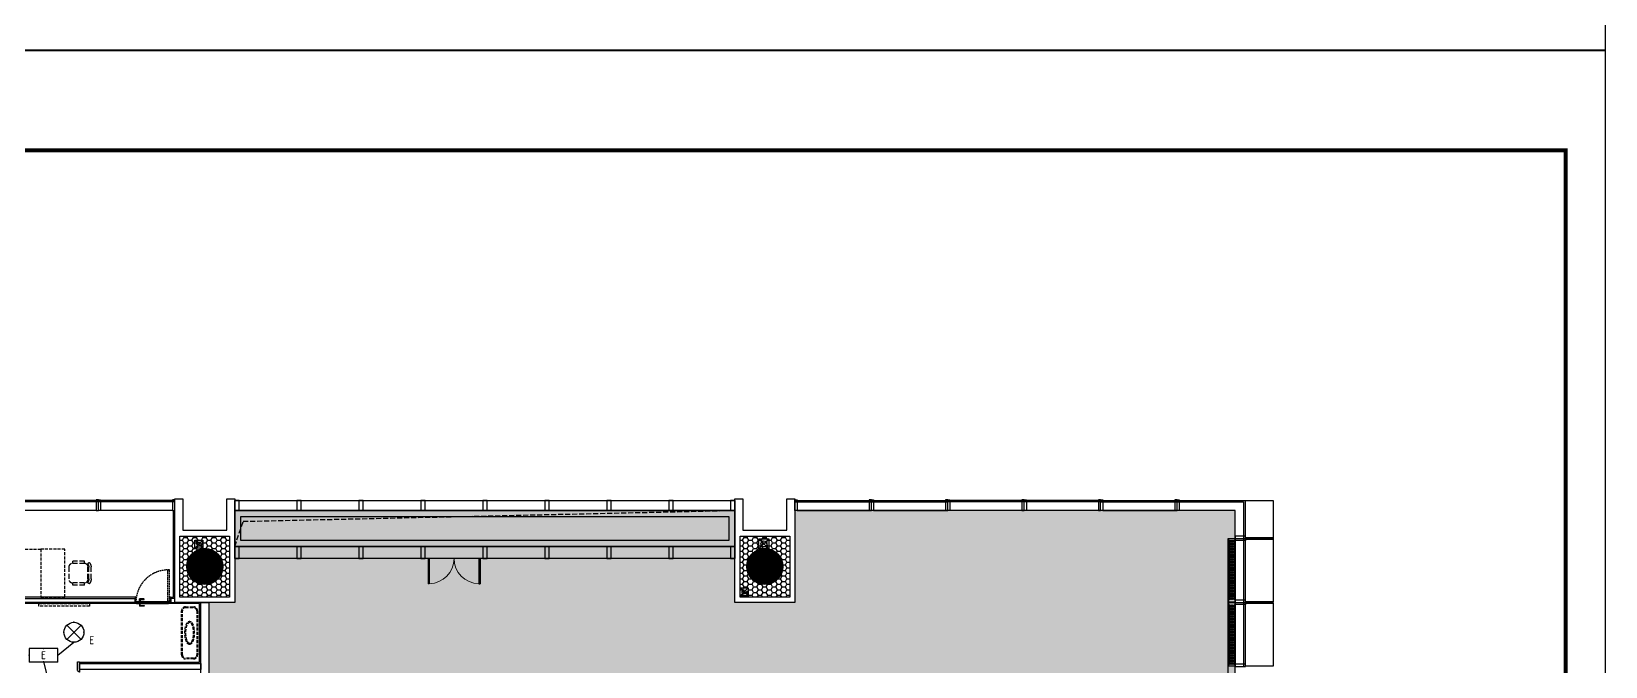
# Model space of a CAD drawing. Extents: x -284868 to 304789, y -137694 to 137894.
# Drawn here: x 131065 to 170406, y -68988 to -53123 of the extents above; entities that cross this region are included whole.
import ezdxf
from ezdxf.enums import TextEntityAlignment as Align

# ---------------------------------------------------------------- set-up
doc = ezdxf.new("R2010")
doc.units = 0
doc.linetypes.add('DASH', pattern=[0.35, 0.25, -0.1])
doc.linetypes.add('DASHED', pattern=[0.75, 0.5, -0.25])
doc.layers.get('0').update_dxf_attribs({"linetype": 'CONTINUOUS'})
for name, color, linetype in [('0-墙', 4, 'CONTINUOUS'), ('0-建筑外轮廓', 8, 'CONTINUOUS'), ('0-建筑柱体', 251, 'CONTINUOUS'), ('0-消防栓(给排水)', 9, 'CONTINUOUS'), ('0-窗', 11, 'CONTINUOUS'), ('0-非设计区域', 251, 'CONTINUOUS'), ('EQUIP-应急', 3, 'CONTINUOUS'), ('F-地漏', 8, 'CONTINUOUS'), ('P-完成面', 42, 'CONTINUOUS'), ('P-平面家具', 3, 'CONTINUOUS'), ('P-门扇', 6, 'CONTINUOUS'), ('TEL_TITLE', 7, 'CONTINUOUS'), ('WIRE-照明', 130, 'CONTINUOUS')]:
    doc.layers.add(name, color=color, linetype=linetype)
doc.styles.add('_TEL_ATTDEF', font='GBENOR', dxfattribs={"width": 0.8, "height": 3, "bigfont": 'GBCBIG'})
doc.styles.add('_TEL_DIM', font='SIMPLEX', dxfattribs={"width": 0.8, "height": 3.5, "bigfont": 'HZTXT'})

# ---------------------------------------------------------------- blocks, each defined once
blk = doc.blocks.new('_YZH')
at = {"const_width": 0.5}
blk.add_lwpolyline([(-0.25, 0, 1), (0.25, 0, 1)], format="xyb", close=True, dxfattribs=at)
at = {"color": 4}
blk.add_circle((0, 0), 0.5, dxfattribs=at)
blk = doc.blocks.new('sgASGHHHH')
at = {"xscale": 900, "yscale": 900, "zscale": 900}
for p in [(-108646, -884824), (-94646, -884824)]:
    blk.add_blockref('_YZH', p, dxfattribs=at)
blk = doc.blocks.new('A$C3B8026B3')
for p, q in [((9985, 54450), (8185, 54450)), ((11895, 54450), (10095, 54450)), ((27505, 54450), (29305, 54450)), ((29415, 54450), (31215, 54450)), ((33125, 54450), (31325, 54450)), ((35035, 54450), (33235, 54450)), ((35145, 54450), (36945, 54450)), ((38450, 54450), (37055, 54450)), ((38450, 52205), (38450, 54450)), ((38712, 53804, 0), (38450, 53804, 0)), ((38450, 53804, 0), (38450, 53749, 0)), ((38450, 53694, 0), (38450, 53749, 0)), ((38450, 53749, 0), (38712, 53749, 0)), ((38450, 53749, 0), (38712, 53749, 0)), ((38712, 53694, 0), (38450, 53694, 0)), ((38712, 53749, 0), (38712, 53804, 0)), ((38712, 53755, 0), (38712, 53769, 0)), ((38712, 53769, 0), (39400, 53769, 0)), ((39400, 53755, 0), (38712, 53755, 0)), ((38712, 53749, 0), (38712, 53694, 0)), ((38712, 53743, 0), (38712, 53728, 0)), ((39400, 53743, 0), (38712, 53743, 0)), ((38712, 53728, 0), (39400, 53728, 0)), ((39400, 53769, 0), (39400, 53755, 0)), ((39400, 53728, 0), (39400, 53743, 0)), ((38450, 52095), (38450, 50605))]:
    blk.add_line(p, q)
for points in [[(10040, 54700), (8130, 54700)], [(11950, 54700), (10040, 54700)], [(27450, 54700), (29360, 54700)], [(29360, 54700), (31270, 54700)], [(33180, 54700), (31270, 54700)], [(35090, 54700), (33180, 54700)], [(35090, 54700), (37000, 54700)], [(37000, 54700), (38700, 54700)], [(38700, 54700), (38700, 52150)], [(38700, 54700), (39400, 54700), (39400, 52156)], [(10040, 54662), (8130, 54662)], [(11950, 54662), (10040, 54662)], [(27450, 54662), (29360, 54662)], [(29360, 54662), (31270, 54662)], [(33180, 54662), (31270, 54662)], [(35090, 54662), (33180, 54662)], [(35090, 54662), (37000, 54662)], [(37000, 54662), (38662, 54662)], [(38662, 54662), (38662, 52150)], [(38662, 52150), (38662, 50550)], [(38700, 52150), (38700, 50550)], [(39400, 52144), (39400, 50556)]]:
    blk.add_lwpolyline(points)
for points in [[(10040, 54712), (9985, 54712), (9985, 54450), (10040, 54450)], [(10040, 54712), (10095, 54712), (10095, 54450), (10040, 54450)], [(11950, 54712), (11895, 54712), (11895, 54450), (11950, 54450)], [(27450, 54712), (27505, 54712), (27505, 54450), (27450, 54450)], [(29360, 54712), (29305, 54712), (29305, 54450), (29360, 54450)], [(29360, 54712), (29415, 54712), (29415, 54450), (29360, 54450)], [(31270, 54712), (31215, 54712), (31215, 54450), (31270, 54450)], [(31270, 54712), (31325, 54712), (31325, 54450), (31270, 54450)], [(33180, 54712), (33125, 54712), (33125, 54450), (33180, 54450)], [(33180, 54712), (33235, 54712), (33235, 54450), (33180, 54450)], [(35090, 54712), (35035, 54712), (35035, 54450), (35090, 54450)], [(35090, 54712), (35145, 54712), (35145, 54450), (35090, 54450)], [(37000, 54712), (36945, 54712), (36945, 54450), (37000, 54450)], [(37000, 54712), (37055, 54712), (37055, 54450), (37000, 54450)], [(38712, 52150), (38712, 52205), (38450, 52205), (38450, 52150)], [(38712, 52150), (38712, 52095), (38450, 52095), (38450, 52150)], [(38712, 50550), (38712, 50605), (38450, 50605), (38450, 50550)]]:
    blk.add_lwpolyline(points, close=True)
at = {"elevation": 0}
blk.add_lwpolyline([(38712, 52156), (38712, 52170), (39400, 52170), (39400, 52156)], close=True, dxfattribs=at)
for points in [[(39400, 52144), (38712, 52144), (38712, 52129), (39400, 52129)], [(39400, 50556), (38712, 50556), (38712, 50570), (39400, 50570)]]:
    blk.add_lwpolyline(points, dxfattribs=at)
blk = doc.blocks.new('dhdhjdlll')
for points in [[(94617, -890022), (94727, -890022), (94727, -889772), (94617, -889772)], [(94617, -891222), (94727, -891222), (94727, -890922), (94617, -890922)]]:
    blk.add_lwpolyline(points, close=True)
blk = doc.blocks.new('tynyc3')
for points in [[(94617, -889772), (107117, -889772), (107117, -890022), (94617, -890022)], [(94617, -890922), (107117, -890922), (107117, -891222), (94617, -891222)]]:
    blk.add_lwpolyline(points, close=True)
for p in [(0, 0), (1550, 0), (3100, 0), (4650, 0), (6200, 0), (7750, 0), (9300, 0), (10850, 0), (12390, 0)]:
    blk.add_blockref('dhdhjdlll', p)
blk = doc.blocks.new('$DorLib2D$00000002')
for p, q in [((-0.5, 0), (-0.5, 0.4875)), ((-0.475, 0.4875), (-0.5, 0.4875)), ((-0.475, 0), (-0.475, 0.4875)), ((0.475, 0), (0.475, 0.4875)), ((0.475, 0.4875), (0.5, 0.4875)), ((0.5, 0), (0.5, 0.4875)), ((-0.5, 0), (-0.475, 0)), ((0.5, 0), (0.475, 0))]:
    blk.add_line(p, q)
at = {"lineweight": 13}
for centre, start, end in [((-0.4875, 0), 0, 88.53072), ((0.4875, 0), 91.46928, 180)]:
    blk.add_arc(centre, 0.4875, start, end, dxfattribs=at)
blk = doc.blocks.new('A$C678165FB')
for p, q in [((540, 50506, 0), (540, 52099)), ((543, 50506, 0), (543, 52099)), ((540, 48906, 0), (540, 50494)), ((543, 48906, 0), (543, 50494))]:
    blk.add_line(p, q)
for points in [[(530, 50506), (530, 52099), (700, 52099), (701, 50506)], [(530, 48906), (530, 50494), (701, 50494), (700, 48906)]]:
    blk.add_lwpolyline(points, close=True)
blk.add_lwpolyline([(530, 47300), (530, 52099), (700, 52099)])
for points in [[(557, 52040), (557, 52010, 1), (577, 52010), (577, 52040, 0.999999)], [(557, 51975), (557, 51945, 1), (577, 51945), (577, 51975, 0.999999)], [(596, 52040), (596, 52010, 1), (616, 52010), (616, 52040, 0.999999)], [(596, 51975), (596, 51945, 1), (616, 51945), (616, 51975, 0.999999)], [(636, 52040), (636, 52010, 1), (656, 52010), (656, 52040, 0.999999)], [(636, 51975), (636, 51945, 1), (656, 51945), (656, 51975, 0.999999)], [(675, 52040), (675, 52010, 1), (695, 52010), (695, 52040, 0.999999)], [(675, 51975), (675, 51945, 1), (695, 51945), (695, 51975, 0.999999)], [(557, 51910), (557, 51880, 1), (577, 51880), (577, 51910, 0.999999)], [(557, 51845), (557, 51815, 1), (577, 51815), (577, 51845, 0.999999)], [(557, 51780), (557, 51750, 1), (577, 51750), (577, 51780, 0.999999)], [(557, 51715), (557, 51685, 1), (577, 51685), (577, 51715, 0.999999)], [(557, 51650), (557, 51620, 1), (577, 51620), (577, 51650, 0.999999)], [(557, 51585), (557, 51555, 1), (577, 51555), (577, 51585, 0.999999)], [(596, 51910), (596, 51880, 1), (616, 51880), (616, 51910, 0.999999)], [(596, 51845), (596, 51815, 1), (616, 51815), (616, 51845, 0.999999)], [(596, 51780), (596, 51750, 1), (616, 51750), (616, 51780, 0.999999)], [(596, 51715), (596, 51685, 1), (616, 51685), (616, 51715, 0.999999)], [(596, 51650), (596, 51620, 1), (616, 51620), (616, 51650, 0.999999)], [(596, 51585), (596, 51555, 1), (616, 51555), (616, 51585, 0.999999)], [(636, 51910), (636, 51880, 1), (656, 51880), (656, 51910, 0.999999)], [(636, 51845), (636, 51815, 1), (656, 51815), (656, 51845, 0.999999)], [(636, 51780), (636, 51750, 1), (656, 51750), (656, 51780, 0.999999)], [(636, 51715), (636, 51685, 1), (656, 51685), (656, 51715, 0.999999)], [(636, 51650), (636, 51620, 1), (656, 51620), (656, 51650, 0.999999)], [(636, 51585), (636, 51555, 1), (656, 51555), (656, 51585, 0.999999)], [(675, 51910), (675, 51880, 1), (695, 51880), (695, 51910, 0.999999)], [(675, 51845), (675, 51815, 1), (695, 51815), (695, 51845, 0.999999)], [(675, 51780), (675, 51750, 1), (695, 51750), (695, 51780, 0.999999)], [(675, 51715), (675, 51685, 1), (695, 51685), (695, 51715, 0.999999)], [(675, 51650), (675, 51620, 1), (695, 51620), (695, 51650, 0.999999)], [(675, 51585), (675, 51555, 1), (695, 51555), (695, 51585, 0.999999)], [(557, 51520), (557, 51490, 1), (577, 51490), (577, 51520, 0.999999)], [(557, 51455), (557, 51425, 1), (577, 51425), (577, 51455, 0.999999)], [(557, 51390), (557, 51360, 1), (577, 51360), (577, 51390, 0.999999)], [(557, 51325), (557, 51295, 1), (577, 51295), (577, 51325, 0.999999)], [(557, 51260), (557, 51230, 1), (577, 51230), (577, 51260, 0.999999)], [(557, 51195), (557, 51165, 1), (577, 51165), (577, 51195, 0.999999)], [(596, 51520), (596, 51490, 1), (616, 51490), (616, 51520, 0.999999)], [(596, 51455), (596, 51425, 1), (616, 51425), (616, 51455, 0.999999)], [(596, 51390), (596, 51360, 1), (616, 51360), (616, 51390, 0.999999)], [(596, 51325), (596, 51295, 1), (616, 51295), (616, 51325, 0.999999)], [(596, 51260), (596, 51230, 1), (616, 51230), (616, 51260, 0.999999)], [(596, 51195), (596, 51165, 1), (616, 51165), (616, 51195, 0.999999)], [(636, 51520), (636, 51490, 1), (656, 51490), (656, 51520, 0.999999)], [(636, 51455), (636, 51425, 1), (656, 51425), (656, 51455, 0.999999)], [(636, 51390), (636, 51360, 1), (656, 51360), (656, 51390, 0.999999)], [(636, 51325), (636, 51295, 1), (656, 51295), (656, 51325, 0.999999)], [(636, 51260), (636, 51230, 1), (656, 51230), (656, 51260, 0.999999)], [(636, 51195), (636, 51165, 1), (656, 51165), (656, 51195, 0.999999)], [(675, 51520), (675, 51490, 1), (695, 51490), (695, 51520, 0.999999)], [(675, 51455), (675, 51425, 1), (695, 51425), (695, 51455, 0.999999)], [(675, 51390), (675, 51360, 1), (695, 51360), (695, 51390, 0.999999)], [(675, 51325), (675, 51295, 1), (695, 51295), (695, 51325, 0.999999)], [(675, 51260), (675, 51230, 1), (695, 51230), (695, 51260, 0.999999)], [(675, 51195), (675, 51165, 1), (695, 51165), (695, 51195, 0.999999)], [(557, 51130), (557, 51100, 1), (577, 51100), (577, 51130, 0.999999)], [(557, 51035), (557, 51065, -1), (577, 51065), (577, 51035, -0.999999)], [(557, 50970), (557, 51000, -1), (577, 51000), (577, 50970, -0.999999)], [(557, 50905), (557, 50935, -1), (577, 50935), (577, 50905, -0.999999)], [(557, 50840), (557, 50870, -1), (577, 50870), (577, 50840, -0.999999)], [(557, 50775), (557, 50805, -1), (577, 50805), (577, 50775, -0.999999)], [(596, 51130), (596, 51100, 1), (616, 51100), (616, 51130, 0.999999)], [(596, 51035), (596, 51065, -1), (616, 51065), (616, 51035, -0.999999)], [(596, 50970), (596, 51000, -1), (616, 51000), (616, 50970, -0.999999)], [(596, 50905), (596, 50935, -1), (616, 50935), (616, 50905, -0.999999)], [(596, 50840), (596, 50870, -1), (616, 50870), (616, 50840, -0.999999)], [(596, 50775), (596, 50805, -1), (616, 50805), (616, 50775, -0.999999)], [(636, 51130), (636, 51100, 1), (656, 51100), (656, 51130, 0.999999)], [(636, 51035), (636, 51065, -1), (656, 51065), (656, 51035, -0.999999)], [(636, 50970), (636, 51000, -1), (656, 51000), (656, 50970, -0.999999)], [(636, 50905), (636, 50935, -1), (656, 50935), (656, 50905, -0.999999)], [(636, 50840), (636, 50870, -1), (656, 50870), (656, 50840, -0.999999)], [(636, 50775), (636, 50805, -1), (656, 50805), (656, 50775, -0.999999)], [(675, 51130), (675, 51100, 1), (695, 51100), (695, 51130, 0.999999)], [(675, 51035), (675, 51065, -1), (695, 51065), (695, 51035, -0.999999)], [(675, 50970), (675, 51000, -1), (695, 51000), (695, 50970, -0.999999)], [(675, 50905), (675, 50935, -1), (695, 50935), (695, 50905, -0.999999)], [(675, 50840), (675, 50870, -1), (695, 50870), (695, 50840, -0.999999)], [(675, 50775), (675, 50805, -1), (695, 50805), (695, 50775, -0.999999)], [(557, 50710), (557, 50740, -1), (577, 50740), (577, 50710, -0.999999)], [(557, 50645), (557, 50675, -1), (577, 50675), (577, 50645, -0.999999)], [(557, 50580), (557, 50610, -1), (577, 50610), (577, 50580, -0.999999)], [(557, 50420), (557, 50390, 1), (577, 50390), (577, 50420, 0.999999)], [(557, 50355), (557, 50325, 1), (577, 50325), (577, 50355, 0.999999)], [(596, 50710), (596, 50740, -1), (616, 50740), (616, 50710, -0.999999)], [(596, 50645), (596, 50675, -1), (616, 50675), (616, 50645, -0.999999)], [(596, 50580), (596, 50610, -1), (616, 50610), (616, 50580, -0.999999)], [(596, 50420), (596, 50390, 1), (616, 50390), (616, 50420, 0.999999)], [(596, 50355), (596, 50325, 1), (616, 50325), (616, 50355, 0.999999)], [(636, 50710), (636, 50740, -1), (656, 50740), (656, 50710, -0.999999)], [(636, 50645), (636, 50675, -1), (656, 50675), (656, 50645, -0.999999)], [(636, 50580), (636, 50610, -1), (656, 50610), (656, 50580, -0.999999)], [(636, 50420), (636, 50390, 1), (656, 50390), (656, 50420, 0.999999)], [(636, 50355), (636, 50325, 1), (656, 50325), (656, 50355, 0.999999)], [(675, 50710), (675, 50740, -1), (695, 50740), (695, 50710, -0.999999)], [(675, 50645), (675, 50675, -1), (695, 50675), (695, 50645, -0.999999)], [(675, 50580), (675, 50610, -1), (695, 50610), (695, 50580, -0.999999)], [(675, 50420), (675, 50390, 1), (695, 50390), (695, 50420, 0.999999)], [(675, 50355), (675, 50325, 1), (695, 50325), (695, 50355, 0.999999)], [(557, 50290), (557, 50260, 1), (577, 50260), (577, 50290, 0.999999)], [(557, 50225), (557, 50195, 1), (577, 50195), (577, 50225, 0.999999)], [(557, 50160), (557, 50130, 1), (577, 50130), (577, 50160, 0.999999)], [(557, 50095), (557, 50065, 1), (577, 50065), (577, 50095, 0.999999)], [(557, 50030), (557, 50000, 1), (577, 50000), (577, 50030, 0.999999)], [(557, 49965), (557, 49935, 1), (577, 49935), (577, 49965, 0.999999)], [(596, 50290), (596, 50260, 1), (616, 50260), (616, 50290, 0.999999)], [(596, 50225), (596, 50195, 1), (616, 50195), (616, 50225, 0.999999)], [(596, 50160), (596, 50130, 1), (616, 50130), (616, 50160, 0.999999)], [(596, 50095), (596, 50065, 1), (616, 50065), (616, 50095, 0.999999)], [(596, 50030), (596, 50000, 1), (616, 50000), (616, 50030, 0.999999)], [(596, 49965), (596, 49935, 1), (616, 49935), (616, 49965, 0.999999)], [(636, 50290), (636, 50260, 1), (656, 50260), (656, 50290, 0.999999)], [(636, 50225), (636, 50195, 1), (656, 50195), (656, 50225, 0.999999)], [(636, 50160), (636, 50130, 1), (656, 50130), (656, 50160, 0.999999)], [(636, 50095), (636, 50065, 1), (656, 50065), (656, 50095, 0.999999)], [(636, 50030), (636, 50000, 1), (656, 50000), (656, 50030, 0.999999)], [(636, 49965), (636, 49935, 1), (656, 49935), (656, 49965, 0.999999)], [(675, 50290), (675, 50260, 1), (695, 50260), (695, 50290, 0.999999)], [(675, 50225), (675, 50195, 1), (695, 50195), (695, 50225, 0.999999)], [(675, 50160), (675, 50130, 1), (695, 50130), (695, 50160, 0.999999)], [(675, 50095), (675, 50065, 1), (695, 50065), (695, 50095, 0.999999)], [(675, 50030), (675, 50000, 1), (695, 50000), (695, 50030, 0.999999)], [(675, 49965), (675, 49935, 1), (695, 49935), (695, 49965, 0.999999)], [(557, 49870), (557, 49900, -1), (577, 49900), (577, 49870, -0.999999)], [(557, 49805), (557, 49835, -1), (577, 49835), (577, 49805, -0.999999)], [(557, 49740), (557, 49770, -1), (577, 49770), (577, 49740, -0.999999)], [(557, 49675), (557, 49705, -1), (577, 49705), (577, 49675, -0.999999)], [(557, 49610), (557, 49640, -1), (577, 49640), (577, 49610, -0.999999)], [(557, 49545), (557, 49575, -1), (577, 49575), (577, 49545, -0.999999)], [(596, 49870), (596, 49900, -1), (616, 49900), (616, 49870, -0.999999)], [(596, 49805), (596, 49835, -1), (616, 49835), (616, 49805, -0.999999)], [(596, 49740), (596, 49770, -1), (616, 49770), (616, 49740, -0.999999)], [(596, 49675), (596, 49705, -1), (616, 49705), (616, 49675, -0.999999)], [(596, 49610), (596, 49640, -1), (616, 49640), (616, 49610, -0.999999)], [(596, 49545), (596, 49575, -1), (616, 49575), (616, 49545, -0.999999)], [(636, 49870), (636, 49900, -1), (656, 49900), (656, 49870, -0.999999)], [(636, 49805), (636, 49835, -1), (656, 49835), (656, 49805, -0.999999)], [(636, 49740), (636, 49770, -1), (656, 49770), (656, 49740, -0.999999)], [(636, 49675), (636, 49705, -1), (656, 49705), (656, 49675, -0.999999)], [(636, 49610), (636, 49640, -1), (656, 49640), (656, 49610, -0.999999)], [(636, 49545), (636, 49575, -1), (656, 49575), (656, 49545, -0.999999)], [(675, 49870), (675, 49900, -1), (695, 49900), (695, 49870, -0.999999)], [(675, 49805), (675, 49835, -1), (695, 49835), (695, 49805, -0.999999)], [(675, 49740), (675, 49770, -1), (695, 49770), (695, 49740, -0.999999)], [(675, 49675), (675, 49705, -1), (695, 49705), (695, 49675, -0.999999)], [(675, 49610), (675, 49640, -1), (695, 49640), (695, 49610, -0.999999)], [(675, 49545), (675, 49575, -1), (695, 49575), (695, 49545, -0.999999)], [(557, 49480), (557, 49510, -1), (577, 49510), (577, 49480, -0.999999)], [(557, 49415), (557, 49445, -1), (577, 49445), (577, 49415, -0.999999)], [(557, 49350), (557, 49380, -1), (577, 49380), (577, 49350, -0.999999)], [(557, 49285), (557, 49315, -1), (577, 49315), (577, 49285, -0.999999)], [(557, 49220), (557, 49250, -1), (577, 49250), (577, 49220, -0.999999)], [(557, 49155), (557, 49185, -1), (577, 49185), (577, 49155, -0.999999)], [(596, 49480), (596, 49510, -1), (616, 49510), (616, 49480, -0.999999)], [(596, 49415), (596, 49445, -1), (616, 49445), (616, 49415, -0.999999)], [(596, 49350), (596, 49380, -1), (616, 49380), (616, 49350, -0.999999)], [(596, 49285), (596, 49315, -1), (616, 49315), (616, 49285, -0.999999)], [(596, 49220), (596, 49250, -1), (616, 49250), (616, 49220, -0.999999)], [(596, 49155), (596, 49185, -1), (616, 49185), (616, 49155, -0.999999)], [(636, 49480), (636, 49510, -1), (656, 49510), (656, 49480, -0.999999)], [(636, 49415), (636, 49445, -1), (656, 49445), (656, 49415, -0.999999)], [(636, 49350), (636, 49380, -1), (656, 49380), (656, 49350, -0.999999)], [(636, 49285), (636, 49315, -1), (656, 49315), (656, 49285, -0.999999)], [(636, 49220), (636, 49250, -1), (656, 49250), (656, 49220, -0.999999)], [(636, 49155), (636, 49185, -1), (656, 49185), (656, 49155, -0.999999)], [(675, 49480), (675, 49510, -1), (695, 49510), (695, 49480, -0.999999)], [(675, 49415), (675, 49445, -1), (695, 49445), (695, 49415, -0.999999)], [(675, 49350), (675, 49380, -1), (695, 49380), (695, 49350, -0.999999)], [(675, 49285), (675, 49315, -1), (695, 49315), (695, 49285, -0.999999)], [(675, 49220), (675, 49250, -1), (695, 49250), (695, 49220, -0.999999)], [(675, 49155), (675, 49185, -1), (695, 49185), (695, 49155, -0.999999)], [(557, 49090), (557, 49120, -1), (577, 49120), (577, 49090, -0.999999)], [(557, 49025), (557, 49055, -1), (577, 49055), (577, 49025, -0.999999)], [(557, 48960), (557, 48990, -1), (577, 48990), (577, 48960, -0.999999)], [(596, 49090), (596, 49120, -1), (616, 49120), (616, 49090, -0.999999)], [(596, 49025), (596, 49055, -1), (616, 49055), (616, 49025, -0.999999)], [(596, 48960), (596, 48990, -1), (616, 48990), (616, 48960, -0.999999)], [(636, 49090), (636, 49120, -1), (656, 49120), (656, 49090, -0.999999)], [(636, 49025), (636, 49055, -1), (656, 49055), (656, 49025, -0.999999)], [(636, 48960), (636, 48990, -1), (656, 48990), (656, 48960, -0.999999)], [(675, 49090), (675, 49120, -1), (695, 49120), (695, 49090, -0.999999)], [(675, 49025), (675, 49055, -1), (695, 49055), (695, 49025, -0.999999)], [(675, 48960), (675, 48990, -1), (695, 48990), (695, 48960, -0.999999)]]:
    blk.add_lwpolyline(points, format="xyb", close=True)
blk = doc.blocks.new('A$C10332E08')
for p, q in [((250, 0), (0, 250)), ((250, 250), (0, 0))]:
    blk.add_line(p, q)
blk.add_lwpolyline([(0, 250), (250, 250), (250, 0), (0, 0)], close=True)
blk = doc.blocks.new('A$C2AC726D9')
for centre, radius in [((10904, 708), 50), ((25025, 709), 75), ((24530, -489), 50)]:
    blk.add_circle(centre, radius)
at = {"xscale": 0.8, "yscale": 0.8, "zscale": 0.8, "rotation": 270}
for p in [(10804, 808), (24430, -389)]:
    blk.add_blockref('A$C10332E08', p, dxfattribs=at)
at = {"rotation": 270}
blk.add_blockref('A$C10332E08', (24900, 834), dxfattribs=at)
blk = doc.blocks.new('FZ03')
at = {"color": 8}
for p, q in [((-4, 1), (-4, 3)), ((-4, 3), (0, 3)), ((0, 0), (-4, 1)), ((-3, 7), (3, 7)), ((0, 7), (-3, 5)), ((-3, 3), (-3, 7)), ((0, 5), (-3, 4)), ((0, 7), (3, 5)), ((0, 7), (0, 3)), ((0, 5), (3, 4)), ((0, 3), (4, 3)), ((4, 1), (0, 0)), ((3, 3), (3, 7)), ((4, 3), (4, 1))]:
    blk.add_line(p, q, dxfattribs=at)
blk = doc.blocks.new('A$C79893AB6')
at = {"color": 8, "linetype": 'DASHED', "ltscale": 5}
for points in [[(10, 20), (0, 20), (0, 5), (10, 5)], [(10, 0), (12, 0), (12, 25), (10, 25)], [(13, 0), (15, 0), (15, 25), (13, 25)], [(15, 20), (25, 20), (25, 5), (15, 5)]]:
    blk.add_lwpolyline(points, close=True, dxfattribs=at)
for points in [[(5, 20), (5, 5)], [(12, 18), (13, 18)], [(12, 16), (13, 16)], [(12, 14), (13, 14)], [(12, 10), (13, 10)], [(12, 8), (13, 8)], [(12, 6), (13, 6)], [(20, 20), (20, 5)]]:
    blk.add_lwpolyline(points, dxfattribs=at)
blk = doc.blocks.new('A$C340bdad7')
at = {"color": 8, "linetype": 'DASHED', "ltscale": 30}
for points in [[(-724, 5, 0.414214), (-725, 7), (-775, 7, 0.414214), (-776, 5)], [(-724, -55, -0.414214), (-725, -57), (-775, -57, -0.414214), (-776, -55)]]:
    blk.add_lwpolyline(points, format="xyb", dxfattribs=at)
for points in [[(-776, 5), (-776, 0), (-724, 0), (-724, 5)], [(-740, 48), (-740, 7), (-759, 7), (-759, 67)], [(-740, 48), (-636, 48), (-636, 67), (-759, 67)], [(-776, -55), (-776, -50), (-724, -50), (-724, -55)], [(-740, -98), (-740, -57), (-759, -57), (-759, -117)], [(-740, -98), (-636, -98), (-636, -117), (-759, -117)]]:
    blk.add_lwpolyline(points, dxfattribs=at)
at = {"layer": 'P-门扇'}
for p, q in [((-815, 0), (-35, 0)), ((-815, -50), (-35, -50))]:
    blk.add_line(p, q, dxfattribs=at)
at = {"layer": 'P-门扇', "color": 251}
for p, q in [((-845, -3), (-35, -3)), ((-830, -47), (-35, -47)), ((-815, -15), (-35, -15)), ((-815, -35), (-35, -35))]:
    blk.add_line(p, q, dxfattribs=at)
at = {"layer": 'P-门扇', "color": 251, "linetype": 'DASH', "ltscale": 150}
blk.add_lwpolyline([(-845, 0, -0.420056), (-5, 790, 3.831979)], format="xyb", dxfattribs=at)
blk.add_lwpolyline([(-55, 15), (-37, 15), (-37, 0), (-5, 0), (-5, 790), (-37, 790), (-37, 775), (-55, 775), (-55, 15)], dxfattribs=at)
at = {"layer": 'P-门扇'}
for points in [[(-815, 0), (-815, 0), (-845, 0), (-845, -32), (-830, -32), (-830, -50), (-815, -50)], [(-815, -47), (-815, -3)]]:
    blk.add_lwpolyline(points, dxfattribs=at)
at = {"layer": 'P-门扇', "color": 251}
for points in [[(-815, -15), (-815, -35), (-775, -35), (-775, -15)], [(-445, -15), (-445, -35), (-405, -35), (-405, -15)], [(-75, -15), (-75, -35), (-35, -35), (-35, -15)]]:
    blk.add_lwpolyline(points, close=True, dxfattribs=at)
for points in [[(-815, -15), (-775, -35)], [(-775, -15), (-815, -35)], [(-445, -15), (-405, -35)], [(-405, -15), (-445, -35)], [(-75, -15), (-35, -35)], [(-35, -15), (-75, -35)]]:
    blk.add_lwpolyline(points, dxfattribs=at)
at = {"layer": 'P-门扇'}
blk.add_lwpolyline([(-20, -50), (-35, -50), (-35, 0), (-5, 0), (-5, -32), (-20, -32)], close=True, dxfattribs=at)
at = {"rotation": 180}
blk.add_blockref('A$C79893AB6', (10, 0), dxfattribs=at)
at = {"xscale": -0.7194583547756841, "yscale": 0.7194583547756841, "zscale": 0.7194583547756841, "rotation": 180}
for p in [(-840, -33), (-10, -33)]:
    blk.add_blockref('FZ03', p, dxfattribs=at)
blk = doc.blocks.new('A$C6ADB32EF')
at = {"linetype": 'DASH', "ltscale": 500, "extrusion": (9.7216e-06, -4.61158e-06, 1)}
for p, q in [((-548, 146, 0), (-548, -146, 0)), ((-453, 302, 0), (-453, 244, 0)), ((-162, 302, 0), (-453, 302, 0)), ((-162, 244, 0), (-453, 244, 0)), ((-162, 302, 0), (-162, 244, 0)), ((-82, 146, 0), (-82, -146, 0)), ((-58, 146, 0), (-58, -146, 0)), ((0, 146, 0), (0, -146, 0)), ((-162, -244, 0), (-453, -244, 0)), ((-453, -244, 0), (-453, -302, 0)), ((-162, -302, 0), (-453, -302, 0)), ((-162, -244, 0), (-162, -302, 0))]:
    blk.add_line(p, q, dxfattribs=at)
for centre, radius, start, end in [((-432, 146), 117, 100.6177, 180), ((-198, 146), 116, 359.9475, 71.9768), ((-40, 222), 41.8, 93.1903, 179.0444), ((-198, 146), 140, 360, 33.4945), ((-181, 148), 181, 359.2506, 39.8909), ((-432, -146), 117, 180, 259.3822), ((-198, -146), 116, 288.0313, 0.0488), ((-198, -146), 140, 326.5054, 360), ((-7, -201), 77.5, 196.626, 238.7279), ((-168, -150), 168, 315.8401, 1.3797)]:
    blk.add_arc(centre, radius, start, end, dxfattribs=at)
blk = doc.blocks.new('$equip$00002534')
for p, q in [((-0.72, 0.66), (-0.72, 0)), ((0.72, 0.66), (-0.72, 0.66)), ((-0.72, 0), (0.72, 0)), ((0.72, 0), (0.72, 0.66))]:
    blk.add_line(p, q)
at = {"const_width": 0.04}
blk.add_lwpolyline([(-0.72, 0.66), (-0.72, 0), (0.72, 0), (0.72, 0.66), (-0.72, 0.66), (-0.72, 0)], dxfattribs=at)
for p in [(-0.72, 0.33), (0, 0.66), (0, 0), (0.72, 0.33)]:
    blk.add_point(p)
at = {"color": 7, "style": '_TEL_DIM'}
blk.add_attdef('$TEXT$', text='', height=0.4, dxfattribs=at).set_placement((0, 0.33), align=Align.MIDDLE_CENTER)
at = {"color": 7, "style": '_TEL_DIM', "flags": 1}
blk.add_attdef('A', text='', height=0.00002, dxfattribs=at).set_placement((0, 0), align=Align.MIDDLE_CENTER)
blk = doc.blocks.new('$equip$00002852')
for p, q in [((0.354, 0.354), (-0.354, -0.354)), ((-0.354, 0.354), (0.354, -0.354))]:
    blk.add_line(p, q)
at = {"const_width": 0.02}
blk.add_lwpolyline([(0, 0.5, -1), (0, -0.5, -1), (0, 0.5, -0.60786)], format="xyb", dxfattribs=at)
blk.add_circle((0, 0), 0.5)
for p in [(-0.5, 0), (0, 0.5), (0.5, 0), (0, -0.5)]:
    blk.add_point(p)
at = {"color": 7, "style": '_TEL_DIM', "flags": 1}
for tag in ['A', 'REMARK']:
    blk.add_attdef(tag, text='', height=0.00002, dxfattribs=at).set_placement((0, 0), align=Align.MIDDLE_CENTER)
at = {"color": 7, "style": '_TEL_DIM'}
blk.add_attdef('$TEXT$', text='', height=0.4, dxfattribs=at).set_placement((0.887, -0.396), align=Align.MIDDLE_CENTER)

msp = doc.modelspace()

# ---------------------------------------------------------------- hatches: boundary and pattern name
at = {"layer": '0-建筑外轮廓'}
h = msp.add_hatch(dxfattribs=at)
h.set_pattern_fill('HONEY', color=251, scale=50)
h.set_pattern_definition([(0, (41529.934, 679936.08), (119.0625, 68.74075), [79.375, -158.75]), (120, (41529.934, 679936.08), (-119.062486, 68.7407746), [79.375, -158.75]), (60, (41529.934, 679936.08), (1.4e-05, 137.4815246), [-158.75, 79.375])])
h.paths.add_polyline_path([(134776, -65736), (136016, -65736), (136016, -67255), (134776, -67255)])
h = msp.add_hatch(dxfattribs=at)
h.set_pattern_fill('HONEY', color=251, scale=50)
h.set_pattern_definition([(0, (55529.934, 679936.08), (119.0625, 68.74075), [79.375, -158.75]), (120, (55529.934, 679936.08), (-119.062486, 68.7407746), [79.375, -158.75]), (60, (55529.934, 679936.08), (1.4e-05, 137.4815246), [-158.75, 79.375])])
h.paths.add_polyline_path([(148776, -65736), (150016, -65736), (150016, -67255), (148776, -67255)])
at = {"layer": '0-非设计区域', "ltscale": 3}
h = msp.add_hatch(dxfattribs=at)
h.set_pattern_fill('ANGLE', color=256, scale=100)
h.set_pattern_definition([(0, (-290154.35, 278012.8), (0, 698.5), [508, -190.5]), (90, (-290154.35, 278012.8), (-698.5, 4e-14), [508, -190.5])])
h.paths.add_polyline_path([(135496, -67386), (135496, -75488), (133196, -75488), (133196, -94382), (134996, -94382), (134996, -95588), (144596, -95588), (144596, -99388), (141046, -99388), (141046, -99688), (134996, -99688), (134996, -103688), (143996, -103688), (143996, -106368), (149296, -106368), (149296, -117136), (150146, -117136), (150146, -118589), (161147, -118589), (161147, -65088), (150146, -65088), (150146, -67386), (148646, -67386), (148646, -65088), (136146, -65088), (136146, -67386)])

# ---------------------------------------------------------------- linework, layer by layer
at = {"layer": '0-墙', "ltscale": 3}
for points in [[(128867, -67386), (128867, -65088), (128967, -65088), (128967, -67286), (133646, -67286), (133646, -67386), (128867, -67386)], [(135496, -75288), (135696, -75288), (135696, -75488), (135046, -75488), (135046, -75288), (135296, -75288), (135296, -67386), (135496, -67386), (135496, -75288)]]:
    msp.add_lwpolyline(points, dxfattribs=at)
for points in [[(134646, -67286), (134546, -67286), (134546, -67386), (134646, -67386)], [(132266, -68911), (135296, -68911), (135296, -69061), (132266, -69061)]]:
    msp.add_lwpolyline(points, close=True, dxfattribs=at)
at = {"layer": '0-建筑外轮廓', "color": 42}
for points in [[(134646, -67386), (134646, -64796), (134846, -64796), (134846, -65586), (135946, -65586), (135946, -64796), (136146, -64796), (136146, -67386)], [(148646, -67386), (148646, -64796), (148846, -64796), (148846, -65586), (149946, -65586), (149946, -64796), (150146, -64796), (150146, -67386)], [(134776, -65736), (136016, -65736), (136016, -67255), (134776, -67255)], [(148776, -65736), (150016, -65736), (150016, -67255), (148776, -67255)]]:
    msp.add_lwpolyline(points, close=True, dxfattribs=at)
at = {"layer": '0-建筑外轮廓', "color": 251}
for points in [[(134776, -67256), (134776, -65736), (136016, -65736), (136016, -67256)], [(148776, -67256), (148776, -65736), (150016, -65736), (150016, -67256)]]:
    msp.add_lwpolyline(points, close=True, dxfattribs=at)
at = {"layer": '0-窗', "color": 6, "linetype": 'DASH', "ltscale": 500}
msp.add_lwpolyline([(136146, -65988), (136355, -65361), (148646, -65088)], dxfattribs=at)
at = {"layer": '0-窗'}
for points in [[(136146, -65088), (148646, -65088), (148646, -65988), (136146, -65988)], [(148496, -65838), (136296, -65838), (136296, -65238), (148496, -65238)]]:
    msp.add_lwpolyline(points, close=True, dxfattribs=at)
at = {"layer": '0-非设计区域', "ltscale": 3}
msp.add_lwpolyline([(161147, -118589), (161147, -65088), (150146, -65088), (150146, -67386), (148646, -67386), (148646, -65088), (136146, -65088), (136146, -67386), (135496, -67386), (135496, -75488), (133196, -75488), (133196, -94382), (134996, -94382), (134996, -95588), (144596, -95588), (144596, -99388)], dxfattribs=at)
at = {"layer": 'P-完成面'}
for points in [[(133661, -67366), (133661, -67251), (133656, -67251), (133656, -67256), (128997, -67256), (128997, -65088)], [(134531, -67366), (134531, -67251), (134536, -67251), (134536, -67256), (134616, -67256), (134616, -65088)], [(133671, -67401), (133686, -67401), (133686, -67416), (130076, -67416), (130076, -67851), (130061, -67851), (130061, -67836)], [(132266, -68881), (135266, -68881), (135266, -67416), (134506, -67416), (134506, -67401), (134521, -67401)]]:
    msp.add_lwpolyline(points, dxfattribs=at)
for points in [[(133671, -67366), (133646, -67366), (133646, -67404), (133671, -67404)], [(134521, -67366), (134546, -67366), (134546, -67404), (134521, -67404)]]:
    msp.add_lwpolyline(points, close=True, dxfattribs=at)
msp.add_lwpolyline([(132216, -69089), (132216, -68873, -0.414214), (132218, -68871), (132264, -68871, -0.414214), (132266, -68873), (132266, -69129, -0.414214), (132264, -69131), (132258, -69131, -0.414214), (132256, -69129), (132256, -69121), (132256, -69121, -0.414214), (132226, -69091), (132226, -69091), (132218, -69091, -0.414214)], format="xyb", close=True, dxfattribs=at)
at = {"layer": 'P-平面家具', "linetype": 'DASH', "ltscale": 300}
for points in [[(131297, -67256), (130697, -67256), (130697, -66056), (131297, -66056)], [(131297, -67256), (131897, -67256), (131897, -66056), (131297, -66056)], [(131247, -67416), (132516, -67416), (132516, -67480), (131247, -67480)]]:
    msp.add_lwpolyline(points, close=True, dxfattribs=at)
msp.add_lwpolyline([(135116, -68799), (134916, -68799, -0.414214), (134816, -68699), (134816, -67598, -0.414214), (134916, -67498), (135116, -67498, -0.414214), (135216, -67598), (135216, -68699, -0.414214)], format="xyb", close=True, dxfattribs=at)
at = {"layer": 'P-平面家具', "color": 251, "linetype": 'DASH', "ltscale": 300}
msp.add_lwpolyline([(135116, -68779), (134916, -68779, -0.414214), (134836, -68699), (134836, -67598, -0.414214), (134916, -67518), (135116, -67518, -0.414214), (135196, -67598), (135196, -68699, -0.414214)], format="xyb", close=True, dxfattribs=at)
msp.add_ellipse((135016, -68148), major_axis=(0, -289), ratio=0.407473, dxfattribs=at)
msp.add_open_spline([(135016, -68413), (135018, -68413), (135019, -68413), (135021, -68412), (135022, -68412), (135025, -68411), (135026, -68411), (135029, -68409), (135031, -68409), (135034, -68407), (135035, -68405), (135039, -68403), (135040, -68401), (135044, -68398), (135046, -68396), (135050, -68391), (135053, -68388), (135058, -68380), (135061, -68376), (135066, -68367), (135069, -68362), (135074, -68351), (135076, -68345), (135081, -68333), (135083, -68327), (135088, -68310), (135091, -68300), (135097, -68278), (135099, -68266), (135103, -68242), (135105, -68230), (135107, -68205), (135108, -68192), (135109, -68166), (135110, -68153), (135109, -68127), (135109, -68114), (135107, -68088), (135106, -68076), (135102, -68051), (135100, -68039), (135096, -68016), (135093, -68004), (135087, -67983), (135084, -67973), (135077, -67954), (135074, -67946), (135067, -67932), (135064, -67926), (135058, -67916), (135055, -67912), (135049, -67905), (135047, -67902), (135042, -67897), (135040, -67894), (135035, -67891), (135034, -67890), (135030, -67888), (135028, -67887), (135025, -67886), (135024, -67885), (135021, -67884), (135019, -67884), (135017, -67884), (135015, -67884), (135013, -67884), (135011, -67884), (135008, -67885), (135007, -67886), (135004, -67887), (135002, -67888), (134998, -67891), (134996, -67892), (134993, -67895), (134991, -67897), (134987, -67901), (134985, -67903), (134981, -67908), (134978, -67911), (134973, -67919), (134970, -67924), (134965, -67934), (134962, -67940), (134956, -67953), (134954, -67959), (134949, -67974), (134946, -67981), (134942, -67997), (134940, -68005), (134935, -68025), (134933, -68037), (134929, -68063), (134927, -68077), (134925, -68104), (134924, -68118), (134923, -68146), (134924, -68160), (134925, -68187), (134925, -68201), (134928, -68228), (134930, -68241), (134934, -68267), (134937, -68279), (134942, -68303), (134946, -68314), (134952, -68333), (134955, -68341), (134962, -68356), (134965, -68363), (134971, -68375), (134974, -68379), (134980, -68388), (134983, -68391), (134988, -68397), (134990, -68400), (134995, -68404), (134997, -68405), (135001, -68408), (135003, -68409), (135006, -68410), (135007, -68411), (135010, -68412), (135011, -68412), (135014, -68413), (135015, -68413), (135016, -68413)], degree=3, knots=[0, 0, 0, 0, 0.062344, 0.062344, 0.124687, 0.124687, 0.187031, 0.187031, 0.249375, 0.249375, 0.311718, 0.311718, 0.374062, 0.374062, 0.436406, 0.436406, 0.529353, 0.529353, 0.622301, 0.622301, 0.715249, 0.715249, 0.808197, 0.808197, 0.901145, 0.901145, 1.04115, 1.04115, 1.181155, 1.181155, 1.321161, 1.321161, 1.461166, 1.461166, 1.601171, 1.601171, 1.741177, 1.741177, 1.881182, 1.881182, 2.021187, 2.021187, 2.161192, 2.161192, 2.301198, 2.301198, 2.441203, 2.441203, 2.547813, 2.547813, 2.654422, 2.654422, 2.741231, 2.741231, 2.828039, 2.828039, 2.899247, 2.899247, 2.970455, 2.970455, 3.041663, 3.041663, 3.112871, 3.112871, 3.184079, 3.184079, 3.255287, 3.255287, 3.326495, 3.326495, 3.397703, 3.397703, 3.468911, 3.468911, 3.540119, 3.540119, 3.611327, 3.611327, 3.682535, 3.682535, 3.786777, 3.786777, 3.89102, 3.89102, 3.995263, 3.995263, 4.099505, 4.099505, 4.203748, 4.203748, 4.35347, 4.35347, 4.503192, 4.503192, 4.652914, 4.652914, 4.802636, 4.802636, 4.952358, 4.952358, 5.10208, 5.10208, 5.251802, 5.251802, 5.401523, 5.401523, 5.526094, 5.526094, 5.650665, 5.650665, 5.751112, 5.751112, 5.851559, 5.851559, 5.933193, 5.933193, 6.014828, 6.014828, 6.082677, 6.082677, 6.150525, 6.150525, 6.218374, 6.218374, 6.283185, 6.283185, 6.283185, 6.283185], dxfattribs=at)
at = {"layer": 'TEL_TITLE'}
for points in [[(111006, -53598), (170406, -53598), (170406, 30502), (111006, 30502)], [(111006, -137694), (170406, -137694), (170406, -53594), (111006, -53594)]]:
    msp.add_lwpolyline(points, close=True, dxfattribs=at)
at = {"layer": 'TEL_TITLE', "const_width": 100}
msp.add_lwpolyline([(112006, -136694), (169406, -136694), (169406, -56094), (112006, -56094)], close=True, dxfattribs=at)
at = {"layer": 'WIRE-照明'}
for points in [[(131726, -68706), (132126, -68384)], [(131366, -68871), (132148, -71965)]]:
    msp.add_lwpolyline(points, dxfattribs=at)

# ---------------------------------------------------------------- block references
at = {"layer": '0-建筑柱体'}
msp.add_blockref('sgASGHHHH', (244042, 818336), dxfattribs=at)
at = {"layer": '0-消防栓(给排水)', "color": 0}
msp.add_blockref('A$C2AC726D9', (124346, -66636), dxfattribs=at)
at = {"layer": '0-窗'}
for name, p in [('A$C3B8026B3', (122696, -119538)), ('tynyc3', (41530, 824933))]:
    msp.add_blockref(name, p, dxfattribs=at)
at = {"layer": 'EQUIP-应急', "ltscale": 3}
ref = msp.add_blockref('$equip$00002852', (132126, -68134), dxfattribs=dict(at, xscale=500, yscale=500, zscale=500))
ref.add_attrib('$TEXT$', 'E', dxfattribs={"layer": '0', "color": 7, "height": 200, "style": '_TEL_ATTDEF'}).set_placement((132570, -68332), align=Align.MIDDLE_CENTER)
ref = msp.add_blockref('$equip$00002534', (131366, -68871), dxfattribs=dict(at, xscale=500, yscale=500, zscale=500))
ref.add_attrib('$TEXT$', 'E', dxfattribs={"layer": '0', "color": 7, "height": 200, "style": '_TEL_ATTDEF'}).set_placement((131366, -68706), align=Align.MIDDLE_CENTER)
at = {"layer": 'F-地漏'}
msp.add_blockref('A$C678165FB', (160446, -117886), dxfattribs=at)
at = {"layer": 'P-平面家具', "linetype": 'DASH', "ltscale": 300, "xscale": -1, "rotation": 180}
msp.add_blockref('A$C6ADB32EF', (132555, -66656, 0), dxfattribs=at)
at = {"layer": 'P-门扇', "xscale": 1300, "yscale": -1300, "zscale": 100}
msp.add_blockref('$DorLib2D$00000002', (141626, -66288), dxfattribs=at)
at = {"layer": 'P-门扇'}
msp.add_blockref('A$C340bdad7', (134521, -67366), dxfattribs=at)

doc.saveas('drawing.dxf')
